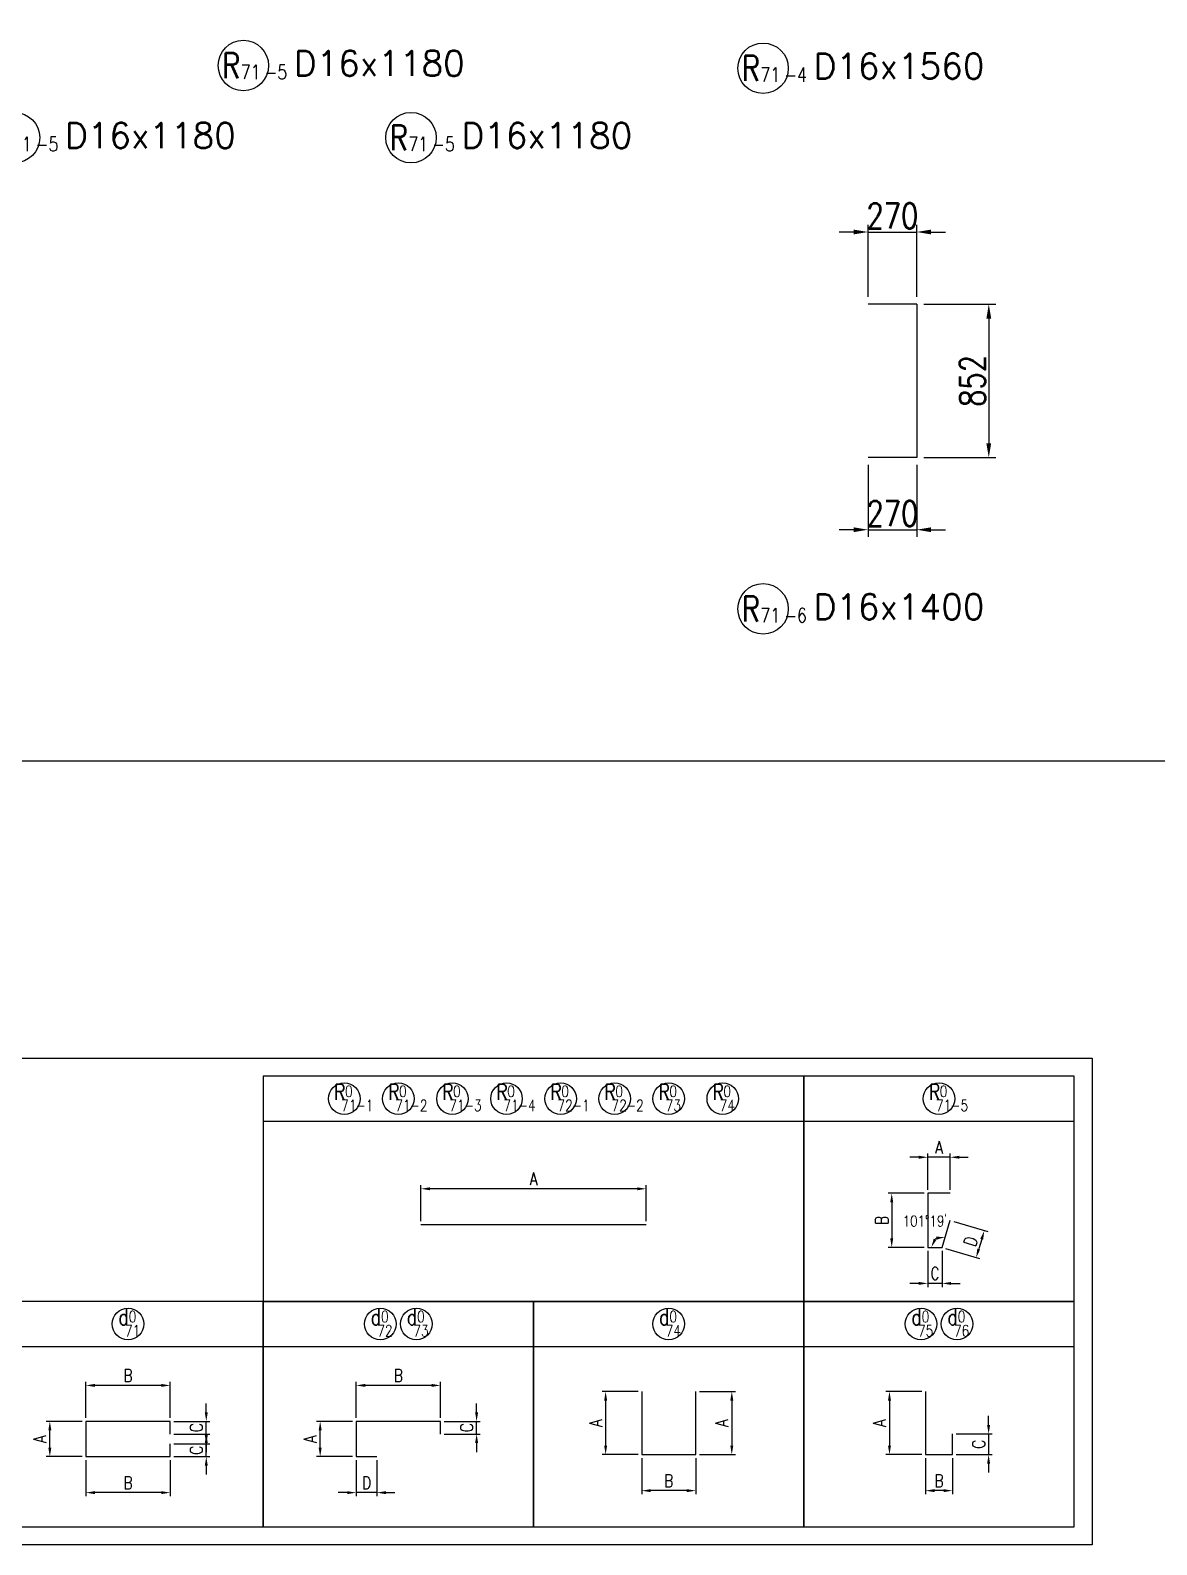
# Model space of a CAD drawing. Header units: millimetres. Extents: x -41433 to 131500, y -94900 to 39745.
# Drawn here: x 106308 to 112558, y 11900 to 20303 of the extents above; entities that cross this region are included whole.
import ezdxf
from ezdxf.enums import TextEntityAlignment as Align

# ---------------------------------------------------------------- set-up
doc = ezdxf.new("R2010")
doc.units = ezdxf.units.MM
doc.header["$LTSCALE"] = 160
doc.header["$MEASUREMENT"] = 0
doc.layers.get('DEFPOINTS').update_dxf_attribs({"color": 53, "linetype": 'CONTINUOUS'})
for name, color, linetype in [('DIM', 6, 'CONTINUOUS'), ('DIM-L', 6, 'CONTINUOUS'), ('TEKKIN-C', 3, 'CONTINUOUS'), ('TEKKIN-L', 2, 'CONTINUOUS'), ('TEKKIN-S', 3, 'CONTINUOUS'), ('TEXT', 4, 'CONTINUOUS'), ('TEXT-文字', 4, 'CONTINUOUS')]:
    doc.layers.add(name, color=color, linetype=linetype)
doc.styles.add('DIM-TEXT', font='ROMANS', dxfattribs={"width": 0.8, "bigfont": 'EXTFONT'})
doc.styles.add('MSゴシック', font='')
doc.styles.add('romans', font='romans.shx', dxfattribs={"bigfont": 'extfont.shx'})
doc.styles.get('MSゴシック').set_extended_font_data('MS Gothic')
doc.dimstyles.new('DIM20', dxfattribs={"dimscale": 20, "dimtxt": 3.5, "dimasz": 2.5, "dimexe": 1, "dimexo": 1, "dimgap": 1, "dimtad": 3, "dimdec": 1, "dimrnd": 1, "dimdsep": 46, "dimtxsty": 'DIM-TEXT', "dimcen": 0, "dimclrt": 4, "dimaunit": 1, "dimadec": 3, "dimazin": 2, "dimtfac": 1, "dimtdec": 1, "dimtix": 1, "dimtmove": 2, "dimatfit": 3, "dimfxl": 1, "dimtolj": 1, "dimtzin": 0, "dimlwd": -1, "dimlwe": -1, "dimarcsym": 0})
doc.dimstyles.new('DIM40', dxfattribs={"dimscale": 40, "dimtxt": 3.5, "dimasz": 2, "dimexe": 1, "dimexo": 1, "dimgap": 0.5, "dimtad": 1, "dimdec": 0, "dimzin": 9, "dimdsep": 46, "dimtxsty": 'DIM-TEXT', "dimcen": 0, "dimclrt": 4, "dimaunit": 1, "dimadec": 4, "dimazin": 0, "dimtfac": 1, "dimtdec": 0, "dimtix": 1, "dimtmove": 2, "dimatfit": 0, "dimfxl": 1, "dimlwd": -1, "dimlwe": -1, "dimarcsym": 0})

# ---------------------------------------------------------------- blocks, each defined once
blk = doc.blocks.new('加工図文字列（JR）')
at = {"layer": 'TEXT-文字', "color": 6}
blk.add_circle((0, 0), 3.5, dxfattribs=at)
at = {"layer": 'DEFPOINTS', "ltscale": 100, "style": 'MSゴシック'}
for tag, p in [('加工図_圧接鉄筋', (57.81, -4.14)), ('加工図_圧接個数', (62.62, -4.14)), ('加工図_加工形状', (68.3, -4.14)), ('加工図_施工分け2', (73.3, -4.14))]:
    blk.add_attdef(tag, text='', height=4, dxfattribs=at).set_placement(p, align=Align.BOTTOM_LEFT)
at = {"layer": 'TEXT-文字', "color": 4, "style": 'romans', "width": 0.8}
for tag, height, p in [('加工図_平均長', 3.5, (33.63, 3.03)), ('加工図_副記号', 2, (0.5, 0)), ('加工図_文字列', 3.5, (7, -2.5))]:
    blk.add_attdef(tag, text='', height=height, dxfattribs=at).set_placement(p, align=Align.BOTTOM_LEFT)
at = {"layer": 'TEXT-文字', "color": 4, "ltscale": 100, "style": 'romans', "width": 0.8}
blk.add_attdef('加工図_施工分け', text='', height=3.5, dxfattribs=at).set_placement((-5.5, 0), align=Align.MIDDLE_RIGHT)
at = {"layer": 'TEXT-文字', "color": 4, "style": 'romans', "width": 0.8}
blk.add_attdef('加工図_主記号', text='', height=3.5, dxfattribs=at).set_placement((-1.7, 0), align=Align.MIDDLE_CENTER)
for tag, p in [('加工図_番号', (1, -2.5)), ('加工図_枝番', (4.5, -2.5))]:
    blk.add_attdef(tag, text='', height=2, dxfattribs=at).set_placement(p, align=Align.BOTTOM_CENTER)
blk = doc.blocks.new('*D379')
at = {"layer": 'DEFPOINTS', "color": 0, "ltscale": 0.5, "transparency": 16777216}
for p in [(108475, 13875), (108475, 13675), (109725, 13675)]:
    blk.add_point(p, dxfattribs=at)
at = {"layer": 'DIM', "color": 0, "ltscale": 0.5, "transparency": 16777216}
for p, q in [((108475, 13695), (108475, 13895)), ((109675, 13875), (108525, 13875)), ((109725, 13695), (109725, 13895))]:
    blk.add_line(p, q, dxfattribs=at)
for points in [[(108525, 13883.3), (108525, 13866.7), (108475, 13875)], [(109675, 13883.3), (109675, 13866.7), (109725, 13875)]]:
    blk.add_solid(points, dxfattribs=at)
at = {"layer": 'DIM', "color": 4, "ltscale": 0.5, "transparency": 16777216, "insert": (109100, 13930), "char_height": 70, "attachment_point": 5, "style": 'DIM-TEXT'}
blk.add_mtext('\\A1;A', dxfattribs=at)
blk = doc.blocks.new('*D375')
at = {"layer": 'DEFPOINTS', "color": 0, "transparency": 16777216}
for p in [(111412.5, 13700), (111367.2, 13550), (111555.9, 13493)]:
    blk.add_point(p, dxfattribs=at)
at = {"layer": 'DIM', "color": 0, "transparency": 16777216}
for p, q in [((111431.6, 13694.2), (111620.3, 13637.3)), ((111386.4, 13544.2), (111575, 13487.3)), ((111586.7, 13595.2), (111570.3, 13540.9))]:
    blk.add_line(p, q, dxfattribs=at)
for points in [[(111578.8, 13597.6), (111594.7, 13592.8), (111601.2, 13643)], [(111562.4, 13543.3), (111578.3, 13538.5), (111555.9, 13493)]]:
    blk.add_solid(points, dxfattribs=at)
at = {"layer": 'DIM', "color": 4, "transparency": 16777216, "insert": (111525.9, 13583.9), "char_height": 70, "attachment_point": 5, "rotation": 73.20147, "style": 'DIM-TEXT'}
blk.add_mtext('\\A1;D', dxfattribs=at)
blk = doc.blocks.new('*D376')
at = {"layer": 'DEFPOINTS', "color": 0, "transparency": 16777216}
for p in [(111287.5, 13550), (111367.2, 13550), (111287.5, 13350)]:
    blk.add_point(p, dxfattribs=at)
at = {"layer": 'DIM', "color": 0, "transparency": 16777216}
for p, q in [((111287.5, 13530), (111287.5, 13330)), ((111367.2, 13530), (111367.2, 13330)), ((111237.5, 13350), (111187.5, 13350)), ((111367.2, 13350), (111287.5, 13350)), ((111417.2, 13350), (111467.2, 13350))]:
    blk.add_line(p, q, dxfattribs=at)
for points in [[(111237.5, 13358.3), (111237.5, 13341.7), (111287.5, 13350)], [(111417.2, 13358.3), (111417.2, 13341.7), (111367.2, 13350)]]:
    blk.add_solid(points, dxfattribs=at)
at = {"layer": 'DIM', "color": 4, "transparency": 16777216, "insert": (111327.4, 13405), "char_height": 70, "attachment_point": 5, "style": 'DIM-TEXT'}
blk.add_mtext('\\A1;C', dxfattribs=at)
blk = doc.blocks.new('*D377')
at = {"layer": 'DEFPOINTS', "color": 0, "transparency": 16777216}
for p in [(111287.5, 13850), (111087.5, 13550), (111287.5, 13550)]:
    blk.add_point(p, dxfattribs=at)
at = {"layer": 'DIM', "color": 0, "transparency": 16777216}
for p, q in [((111267.5, 13850), (111067.5, 13850)), ((111087.5, 13800), (111087.5, 13600)), ((111267.5, 13550), (111067.5, 13550))]:
    blk.add_line(p, q, dxfattribs=at)
for points in [[(111079.2, 13800), (111095.8, 13800), (111087.5, 13850)], [(111079.2, 13600), (111095.8, 13600), (111087.5, 13550)]]:
    blk.add_solid(points, dxfattribs=at)
at = {"layer": 'DIM', "color": 4, "transparency": 16777216, "insert": (111032.5, 13700), "char_height": 70, "attachment_point": 5, "rotation": 90, "style": 'DIM-TEXT'}
blk.add_mtext('\\A1;B', dxfattribs=at)
blk = doc.blocks.new('*D378')
at = {"layer": 'DEFPOINTS', "color": 0, "transparency": 16777216}
for p in [(111287.5, 14050), (111287.5, 13850), (111412.5, 13850)]:
    blk.add_point(p, dxfattribs=at)
at = {"layer": 'DIM', "color": 0, "transparency": 16777216}
for p, q in [((111237.5, 14050), (111187.5, 14050)), ((111287.5, 13870), (111287.5, 14070)), ((111412.5, 14050), (111287.5, 14050)), ((111412.5, 13870), (111412.5, 14070)), ((111462.5, 14050), (111512.5, 14050))]:
    blk.add_line(p, q, dxfattribs=at)
for points in [[(111237.5, 14058.3), (111237.5, 14041.7), (111287.5, 14050)], [(111462.5, 14058.3), (111462.5, 14041.7), (111412.5, 14050)]]:
    blk.add_solid(points, dxfattribs=at)
at = {"layer": 'DIM', "color": 4, "transparency": 16777216, "insert": (111350, 14105), "char_height": 70, "attachment_point": 5, "style": 'DIM-TEXT'}
blk.add_mtext('\\A1;A', dxfattribs=at)
blk = doc.blocks.new('*D477')
at = {"layer": 'DEFPOINTS', "color": 0, "transparency": 16777216}
for p in [(110956, 17932.1), (111226, 17932.1), (111226, 17532.1)]:
    blk.add_point(p, dxfattribs=at)
at = {"layer": 'DIM', "color": 0, "transparency": 16777216}
for p, q in [((110956, 17892.1), (110956, 17492.1)), ((111226, 17892.1), (111226, 17492.1)), ((110876, 17532.1), (110796, 17532.1)), ((110956, 17532.1), (111226, 17532.1)), ((111306, 17532.1), (111386, 17532.1))]:
    blk.add_line(p, q, dxfattribs=at)
for points in [[(110876, 17545.4), (110876, 17518.8), (110956, 17532.1)], [(111306, 17545.4), (111306, 17518.8), (111226, 17532.1)]]:
    blk.add_solid(points, dxfattribs=at)
at = {"layer": 'DIM', "color": 4, "transparency": 16777216, "insert": (111091, 17622.1), "char_height": 140, "attachment_point": 5, "style": 'DIM-TEXT'}
blk.add_mtext('270', dxfattribs=at)
blk = doc.blocks.new('*D478')
at = {"layer": 'DEFPOINTS', "color": 0, "transparency": 16777216}
for p in [(111226, 18784.1), (111226, 17932.1), (111626, 17932.1)]:
    blk.add_point(p, dxfattribs=at)
at = {"layer": 'DIM', "color": 0, "transparency": 16777216}
for p, q in [((111266, 18784.1), (111666, 18784.1)), ((111626, 18704.1), (111626, 18012.1)), ((111266, 17932.1), (111666, 17932.1))]:
    blk.add_line(p, q, dxfattribs=at)
for points in [[(111612.7, 18704.1), (111639.3, 18704.1), (111626, 18784.1)], [(111612.7, 18012.1), (111639.3, 18012.1), (111626, 17932.1)]]:
    blk.add_solid(points, dxfattribs=at)
at = {"layer": 'DIM', "color": 4, "transparency": 16777216, "insert": (111536, 18358.1), "char_height": 140, "attachment_point": 5, "rotation": 90, "style": 'DIM-TEXT'}
blk.add_mtext('852', dxfattribs=at)
blk = doc.blocks.new('*D480')
at = {"layer": 'DEFPOINTS', "color": 0, "transparency": 16777216}
for p in [(111226, 19184.1), (110956, 18784.1), (111226, 18784.1)]:
    blk.add_point(p, dxfattribs=at)
at = {"layer": 'DIM', "color": 0, "transparency": 16777216}
for p, q in [((110876, 19184.1), (110796, 19184.1)), ((110956, 18824.1), (110956, 19224.1)), ((110956, 19184.1), (111226, 19184.1)), ((111226, 18824.1), (111226, 19224.1)), ((111306, 19184.1), (111386, 19184.1))]:
    blk.add_line(p, q, dxfattribs=at)
for points in [[(110876, 19197.4), (110876, 19170.8), (110956, 19184.1)], [(111306, 19197.4), (111306, 19170.8), (111226, 19184.1)]]:
    blk.add_solid(points, dxfattribs=at)
at = {"layer": 'DIM', "color": 4, "transparency": 16777216, "insert": (111091, 19274.1), "char_height": 140, "attachment_point": 5, "style": 'DIM-TEXT'}
blk.add_mtext('270', dxfattribs=at)
blk = doc.blocks.new('*D497')
at = {"layer": 'DEFPOINTS', "color": 0, "ltscale": 0.5, "transparency": 16777216}
for p in [(106416, 12584), (106616, 12584), (106616, 12389)]:
    blk.add_point(p, dxfattribs=at)
at = {"layer": 'DIM', "color": 0, "ltscale": 0.5, "transparency": 16777216}
for p, q in [((106596, 12584), (106396, 12584)), ((106416, 12439), (106416, 12534)), ((106596, 12389), (106396, 12389))]:
    blk.add_line(p, q, dxfattribs=at)
for points in [[(106407.7, 12534), (106424.3, 12534), (106416, 12584)], [(106407.7, 12439), (106424.3, 12439), (106416, 12389)]]:
    blk.add_solid(points, dxfattribs=at)
at = {"layer": 'DIM', "color": 4, "ltscale": 0.5, "transparency": 16777216, "insert": (106361, 12486.5), "char_height": 70, "attachment_point": 5, "rotation": 90, "style": 'DIM-TEXT'}
blk.add_mtext('\\A1;A', dxfattribs=at)
blk = doc.blocks.new('*D498')
at = {"layer": 'DEFPOINTS', "color": 0, "ltscale": 0.5, "transparency": 16777216}
for p in [(106616, 12784), (106616, 12584), (107084, 12584)]:
    blk.add_point(p, dxfattribs=at)
at = {"layer": 'DIM', "color": 0, "ltscale": 0.5, "transparency": 16777216}
for p, q in [((106616, 12604), (106616, 12804)), ((107034, 12784), (106666, 12784)), ((107084, 12604), (107084, 12804))]:
    blk.add_line(p, q, dxfattribs=at)
for points in [[(106666, 12792.3), (106666, 12775.7), (106616, 12784)], [(107034, 12792.3), (107034, 12775.7), (107084, 12784)]]:
    blk.add_solid(points, dxfattribs=at)
at = {"layer": 'DIM', "color": 4, "ltscale": 0.5, "transparency": 16777216, "insert": (106850, 12839), "char_height": 70, "attachment_point": 5, "style": 'DIM-TEXT'}
blk.add_mtext('\\A1;B', dxfattribs=at)
blk = doc.blocks.new('*D499')
at = {"layer": 'DEFPOINTS', "color": 0, "ltscale": 0.5, "transparency": 16777216}
for p in [(106616, 12389), (107084, 12389), (106616, 12189)]:
    blk.add_point(p, dxfattribs=at)
at = {"layer": 'DIM', "color": 0, "ltscale": 0.5, "transparency": 16777216}
for p, q in [((106616, 12369), (106616, 12169)), ((107084, 12369), (107084, 12169)), ((107034, 12189), (106666, 12189))]:
    blk.add_line(p, q, dxfattribs=at)
for points in [[(106666, 12197.3), (106666, 12180.7), (106616, 12189)], [(107034, 12197.3), (107034, 12180.7), (107084, 12189)]]:
    blk.add_solid(points, dxfattribs=at)
at = {"layer": 'DIM', "color": 4, "ltscale": 0.5, "transparency": 16777216, "insert": (106850, 12244), "char_height": 70, "attachment_point": 5, "style": 'DIM-TEXT'}
blk.add_mtext('\\A1;B', dxfattribs=at)
blk = doc.blocks.new('*D500')
at = {"layer": 'DEFPOINTS', "color": 0, "ltscale": 0.5, "transparency": 16777216}
for p in [(107084, 12584), (107284, 12584), (107084, 12514)]:
    blk.add_point(p, dxfattribs=at)
at = {"layer": 'DIM', "color": 0, "ltscale": 0.5, "transparency": 16777216}
for p, q in [((107284, 12634), (107284, 12684)), ((107104, 12584), (107304, 12584)), ((107284, 12514), (107284, 12584)), ((107104, 12514), (107304, 12514)), ((107284, 12464), (107284, 12414))]:
    blk.add_line(p, q, dxfattribs=at)
for points in [[(107275.7, 12634), (107292.3, 12634), (107284, 12584)], [(107275.7, 12464), (107292.3, 12464), (107284, 12514)]]:
    blk.add_solid(points, dxfattribs=at)
at = {"layer": 'DIM', "color": 4, "ltscale": 0.5, "transparency": 16777216, "insert": (107229, 12549), "char_height": 70, "attachment_point": 5, "rotation": 90, "style": 'DIM-TEXT'}
blk.add_mtext('\\A1;C', dxfattribs=at)
blk = doc.blocks.new('*D501')
at = {"layer": 'DEFPOINTS', "color": 0, "ltscale": 0.5, "transparency": 16777216}
for p in [(107084, 12459), (107284, 12459), (107084, 12389)]:
    blk.add_point(p, dxfattribs=at)
at = {"layer": 'DIM', "color": 0, "ltscale": 0.5, "transparency": 16777216}
for p, q in [((107284, 12509), (107284, 12559)), ((107104, 12459), (107304, 12459)), ((107284, 12389), (107284, 12459)), ((107104, 12389), (107304, 12389)), ((107284, 12339), (107284, 12289))]:
    blk.add_line(p, q, dxfattribs=at)
for points in [[(107275.7, 12509), (107292.3, 12509), (107284, 12459)], [(107275.7, 12339), (107292.3, 12339), (107284, 12389)]]:
    blk.add_solid(points, dxfattribs=at)
at = {"layer": 'DIM', "color": 4, "ltscale": 0.5, "transparency": 16777216, "insert": (107229, 12424), "char_height": 70, "attachment_point": 5, "rotation": 90, "style": 'DIM-TEXT'}
blk.add_mtext('\\A1;C', dxfattribs=at)
blk = doc.blocks.new('*D630')
at = {"layer": 'DEFPOINTS', "color": 0, "transparency": 16777216}
for p in [(111412.5, 13700), (111287.2, 13550), (111318.4, 13584.9), (111367.2, 13550), (111367.2, 13550)]:
    blk.add_point(p, dxfattribs=at)
at = {"layer": 'DIM', "color": 0, "transparency": 16777216}
blk.add_arc((111367.2, 13550), 60, 122.45011, 130.75136, dxfattribs=at)
for points in [[(111335.6, 13592), (111320.5, 13598.9), (111307.2, 13550)], [(111333.9, 13608.9), (111336.2, 13592.4), (111384.6, 13607.4)]]:
    blk.add_solid(points, dxfattribs=at)
at = {"layer": 'DIM', "color": 4, "transparency": 16777216, "insert": (111270.7, 13695.8), "char_height": 60, "attachment_point": 5, "style": 'DIM-TEXT'}
blk.add_mtext('\\A1;101°19’', dxfattribs=at)
blk = doc.blocks.new('*D696')
at = {"layer": 'DEFPOINTS', "color": 0, "ltscale": 0.5, "transparency": 16777216}
for p in [(109700, 12400), (110000, 12400), (109700, 12200)]:
    blk.add_point(p, dxfattribs=at)
at = {"layer": 'DIM', "color": 0, "ltscale": 0.5, "transparency": 16777216}
for p, q in [((109700, 12380), (109700, 12180)), ((110000, 12380), (110000, 12180)), ((109950, 12200), (109750, 12200))]:
    blk.add_line(p, q, dxfattribs=at)
for points in [[(109750, 12208.3), (109750, 12191.7), (109700, 12200)], [(109950, 12208.3), (109950, 12191.7), (110000, 12200)]]:
    blk.add_solid(points, dxfattribs=at)
at = {"layer": 'DIM', "color": 4, "ltscale": 0.5, "transparency": 16777216, "insert": (109850, 12255), "char_height": 70, "attachment_point": 5, "style": 'DIM-TEXT'}
blk.add_mtext('\\A1;B', dxfattribs=at)
blk = doc.blocks.new('*D697')
at = {"layer": 'DEFPOINTS', "color": 0, "ltscale": 0.5, "transparency": 16777216}
for p in [(109700, 12750), (109500, 12400), (109700, 12400)]:
    blk.add_point(p, dxfattribs=at)
at = {"layer": 'DIM', "color": 0, "ltscale": 0.5, "transparency": 16777216}
for p, q in [((109680, 12750), (109480, 12750)), ((109500, 12700), (109500, 12450)), ((109680, 12400), (109480, 12400))]:
    blk.add_line(p, q, dxfattribs=at)
for points in [[(109491.7, 12700), (109508.3, 12700), (109500, 12750)], [(109491.7, 12450), (109508.3, 12450), (109500, 12400)]]:
    blk.add_solid(points, dxfattribs=at)
at = {"layer": 'DIM', "color": 4, "ltscale": 0.5, "transparency": 16777216, "insert": (109445, 12575), "char_height": 70, "attachment_point": 5, "rotation": 90, "style": 'DIM-TEXT'}
blk.add_mtext('\\A1;A', dxfattribs=at)
blk = doc.blocks.new('*D698')
at = {"layer": 'DEFPOINTS', "color": 0, "ltscale": 0.5, "transparency": 16777216}
for p in [(110000, 12750), (110000, 12400), (110200, 12400)]:
    blk.add_point(p, dxfattribs=at)
at = {"layer": 'DIM', "color": 0, "ltscale": 0.5, "transparency": 16777216}
for p, q in [((110020, 12750), (110220, 12750)), ((110200, 12700), (110200, 12450)), ((110020, 12400), (110220, 12400))]:
    blk.add_line(p, q, dxfattribs=at)
for points in [[(110191.7, 12700), (110208.3, 12700), (110200, 12750)], [(110191.7, 12450), (110208.3, 12450), (110200, 12400)]]:
    blk.add_solid(points, dxfattribs=at)
at = {"layer": 'DIM', "color": 4, "ltscale": 0.5, "transparency": 16777216, "insert": (110145, 12575), "char_height": 70, "attachment_point": 5, "rotation": 90, "style": 'DIM-TEXT'}
blk.add_mtext('\\A1;A', dxfattribs=at)
blk = doc.blocks.new('*D699')
at = {"layer": 'DEFPOINTS', "color": 0, "ltscale": 0.5, "transparency": 16777216}
for p in [(111275, 12400), (111425, 12400), (111275, 12200)]:
    blk.add_point(p, dxfattribs=at)
at = {"layer": 'DIM', "color": 0, "ltscale": 0.5, "transparency": 16777216}
for p, q in [((111275, 12380), (111275, 12180)), ((111425, 12380), (111425, 12180)), ((111375, 12200), (111325, 12200))]:
    blk.add_line(p, q, dxfattribs=at)
for points in [[(111325, 12208.3), (111325, 12191.7), (111275, 12200)], [(111375, 12208.3), (111375, 12191.7), (111425, 12200)]]:
    blk.add_solid(points, dxfattribs=at)
at = {"layer": 'DIM', "color": 4, "ltscale": 0.5, "transparency": 16777216, "insert": (111350, 12255), "char_height": 70, "attachment_point": 5, "style": 'DIM-TEXT'}
blk.add_mtext('\\A1;B', dxfattribs=at)
blk = doc.blocks.new('*D700')
at = {"layer": 'DEFPOINTS', "color": 0, "ltscale": 0.5, "transparency": 16777216}
for p in [(111275, 12750), (111075, 12400), (111275, 12400)]:
    blk.add_point(p, dxfattribs=at)
at = {"layer": 'DIM', "color": 0, "ltscale": 0.5, "transparency": 16777216}
for p, q in [((111255, 12750), (111055, 12750)), ((111075, 12700), (111075, 12450)), ((111255, 12400), (111055, 12400))]:
    blk.add_line(p, q, dxfattribs=at)
for points in [[(111066.7, 12700), (111083.3, 12700), (111075, 12750)], [(111066.7, 12450), (111083.3, 12450), (111075, 12400)]]:
    blk.add_solid(points, dxfattribs=at)
at = {"layer": 'DIM', "color": 4, "ltscale": 0.5, "transparency": 16777216, "insert": (111020, 12575), "char_height": 70, "attachment_point": 5, "rotation": 90, "style": 'DIM-TEXT'}
blk.add_mtext('\\A1;A', dxfattribs=at)
blk = doc.blocks.new('*D701')
at = {"layer": 'DEFPOINTS', "color": 0, "ltscale": 0.5, "transparency": 16777216}
for p in [(111425, 12514.8), (111425, 12400), (111625, 12400)]:
    blk.add_point(p, dxfattribs=at)
at = {"layer": 'DIM', "color": 0, "ltscale": 0.5, "transparency": 16777216}
for p, q in [((111625, 12564.8), (111625, 12614.8)), ((111445, 12514.8), (111645, 12514.8)), ((111625, 12514.8), (111625, 12400)), ((111445, 12400), (111645, 12400)), ((111625, 12350), (111625, 12300))]:
    blk.add_line(p, q, dxfattribs=at)
for points in [[(111616.7, 12564.8), (111633.3, 12564.8), (111625, 12514.8)], [(111616.7, 12350), (111633.3, 12350), (111625, 12400)]]:
    blk.add_solid(points, dxfattribs=at)
at = {"layer": 'DIM', "color": 4, "ltscale": 0.5, "transparency": 16777216, "insert": (111570, 12457.4), "char_height": 70, "attachment_point": 5, "rotation": 90, "style": 'DIM-TEXT'}
blk.add_mtext('\\A1;C', dxfattribs=at)
blk = doc.blocks.new('*D702')
at = {"layer": 'DEFPOINTS', "color": 0, "ltscale": 0.5, "transparency": 16777216}
for p in [(107916, 12584), (108116, 12584), (108116, 12389)]:
    blk.add_point(p, dxfattribs=at)
at = {"layer": 'DIM', "color": 0, "ltscale": 0.5, "transparency": 16777216}
for p, q in [((108096, 12584), (107896, 12584)), ((107916, 12439), (107916, 12534)), ((108096, 12389), (107896, 12389))]:
    blk.add_line(p, q, dxfattribs=at)
for points in [[(107907.7, 12534), (107924.3, 12534), (107916, 12584)], [(107907.7, 12439), (107924.3, 12439), (107916, 12389)]]:
    blk.add_solid(points, dxfattribs=at)
at = {"layer": 'DIM', "color": 4, "ltscale": 0.5, "transparency": 16777216, "insert": (107861, 12486.5), "char_height": 70, "attachment_point": 5, "rotation": 90, "style": 'DIM-TEXT'}
blk.add_mtext('\\A1;A', dxfattribs=at)
blk = doc.blocks.new('*D703')
at = {"layer": 'DEFPOINTS', "color": 0, "ltscale": 0.5, "transparency": 16777216}
for p in [(108116, 12784), (108116, 12584), (108584, 12584)]:
    blk.add_point(p, dxfattribs=at)
at = {"layer": 'DIM', "color": 0, "ltscale": 0.5, "transparency": 16777216}
for p, q in [((108116, 12604), (108116, 12804)), ((108534, 12784), (108166, 12784)), ((108584, 12604), (108584, 12804))]:
    blk.add_line(p, q, dxfattribs=at)
for points in [[(108166, 12792.3), (108166, 12775.7), (108116, 12784)], [(108534, 12792.3), (108534, 12775.7), (108584, 12784)]]:
    blk.add_solid(points, dxfattribs=at)
at = {"layer": 'DIM', "color": 4, "ltscale": 0.5, "transparency": 16777216, "insert": (108350, 12839), "char_height": 70, "attachment_point": 5, "style": 'DIM-TEXT'}
blk.add_mtext('\\A1;B', dxfattribs=at)
blk = doc.blocks.new('*D704')
at = {"layer": 'DEFPOINTS', "color": 0, "ltscale": 0.5, "transparency": 16777216}
for p in [(108116, 12389), (108230.8, 12389), (108116, 12189)]:
    blk.add_point(p, dxfattribs=at)
at = {"layer": 'DIM', "color": 0, "ltscale": 0.5, "transparency": 16777216}
for p, q in [((108116, 12369), (108116, 12169)), ((108230.8, 12369), (108230.8, 12169)), ((108066, 12189), (108016, 12189)), ((108230.8, 12189), (108116, 12189)), ((108280.8, 12189), (108330.8, 12189))]:
    blk.add_line(p, q, dxfattribs=at)
for points in [[(108066, 12197.3), (108066, 12180.7), (108116, 12189)], [(108280.8, 12197.3), (108280.8, 12180.7), (108230.8, 12189)]]:
    blk.add_solid(points, dxfattribs=at)
at = {"layer": 'DIM', "color": 4, "ltscale": 0.5, "transparency": 16777216, "insert": (108173.4, 12244), "char_height": 70, "attachment_point": 5, "style": 'DIM-TEXT'}
blk.add_mtext('\\A1;D', dxfattribs=at)
blk = doc.blocks.new('*D705')
at = {"layer": 'DEFPOINTS', "color": 0, "ltscale": 0.5, "transparency": 16777216}
for p in [(108584, 12584), (108784, 12584), (108584, 12514)]:
    blk.add_point(p, dxfattribs=at)
at = {"layer": 'DIM', "color": 0, "ltscale": 0.5, "transparency": 16777216}
for p, q in [((108784, 12634), (108784, 12684)), ((108604, 12584), (108804, 12584)), ((108784, 12514), (108784, 12584)), ((108604, 12514), (108804, 12514)), ((108784, 12464), (108784, 12414))]:
    blk.add_line(p, q, dxfattribs=at)
for points in [[(108775.7, 12634), (108792.3, 12634), (108784, 12584)], [(108775.7, 12464), (108792.3, 12464), (108784, 12514)]]:
    blk.add_solid(points, dxfattribs=at)
at = {"layer": 'DIM', "color": 4, "ltscale": 0.5, "transparency": 16777216, "insert": (108729, 12549), "char_height": 70, "attachment_point": 5, "rotation": 90, "style": 'DIM-TEXT'}
blk.add_mtext('\\A1;C', dxfattribs=at)

msp = doc.modelspace()

# ---------------------------------------------------------------- linework, layer by layer
at = {"layer": 'DEFPOINTS', "flags": 128}
msp.add_lwpolyline([(100000, 16250), (125115.53, 16250), (125115.53, 30708.35), (100000, 30708.35)], close=True, dxfattribs=at)
at = {"layer": 'DEFPOINTS', "ltscale": 0.5, "flags": 128}
msp.add_lwpolyline([(112200, 14600), (112200, 11900), (100000, 11900), (100000, 14600)], close=True, dxfattribs=at)
at = {"layer": 'DIM-L', "ltscale": 0.5}
for p, q in [((107600, 14250), (110600, 14250)), ((110600, 14250), (112100, 14250)), ((106100, 13000), (107600, 13000)), ((107600, 13000), (109100, 13000)), ((109100, 13000), (110600, 13000)), ((110600, 13000), (112100, 13000))]:
    msp.add_line(p, q, dxfattribs=at)
at = {"layer": 'DIM-L', "ltscale": 0.5, "flags": 128}
for points in [[(110600, 13250), (110600, 14500), (107600, 14500), (107600, 13250)], [(112100, 13250), (112100, 14500), (110600, 14500), (110600, 13250)], [(107600, 12000), (107600, 13250), (106100, 13250), (106100, 12000)], [(109100, 12000), (109100, 13250), (107600, 13250), (107600, 12000)], [(110600, 12000), (110600, 13250), (109100, 13250), (109100, 12000)], [(112100, 12000), (112100, 13250), (110600, 13250), (110600, 12000)]]:
    msp.add_lwpolyline(points, close=True, dxfattribs=at)
at = {"layer": 'DIM-L', "ltscale": 0.5}
for centre in [(108050, 14375), (108350, 14375), (108650, 14375), (108950, 14375), (109250, 14375), (109550, 14375), (109850, 14375), (110150, 14375), (111350, 14375), (106850, 13125), (108250, 13125), (108450, 13125), (109850, 13125), (111250, 13125), (111450, 13125)]:
    msp.add_circle(centre, 87.5, dxfattribs=at)
at = {"layer": 'TEKKIN-C', "ltscale": 0.5}
for p, q in [((111412.5, 13850), (111287.5, 13850)), ((111287.5, 13850), (111287.5, 13550)), ((111367.22, 13550), (111412.5, 13700)), ((109725, 13675), (108475, 13675)), ((111287.5, 13550), (111367.22, 13550))]:
    msp.add_line(p, q, dxfattribs=at)
at = {"layer": 'TEKKIN-C', "ltscale": 0.8}
for p, q in [((107084, 12514), (107084, 12584)), ((108584, 12514), (108584, 12584)), ((107084, 12389), (107084, 12459))]:
    msp.add_line(p, q, dxfattribs=at)
at = {"layer": 'TEKKIN-L', "ltscale": 0.8}
for p, q in [((111226, 18784.09), (110956, 18784.09)), ((111226, 18784.09), (111226, 17932.09)), ((111226, 17932.09), (110956, 17932.09))]:
    msp.add_line(p, q, dxfattribs=at)
at = {"layer": 'TEKKIN-S', "ltscale": 0.5}
for p, q in [((109700, 12750), (109700, 12400)), ((110000, 12400), (110000, 12750)), ((111275, 12750), (111275, 12400)), ((107084, 12584), (106616, 12584)), ((106616, 12584), (106616, 12389)), ((108584, 12584), (108116, 12584)), ((108116, 12584), (108116, 12389)), ((111425, 12400), (111425, 12514.75)), ((106616, 12389), (107084, 12389)), ((108116, 12389), (108230.75, 12389)), ((109700, 12400), (110000, 12400)), ((111275, 12400), (111425, 12400))]:
    msp.add_line(p, q, dxfattribs=at)

# ---------------------------------------------------------------- block references
at = {"layer": 'DIM-L', "ltscale": 0.8}
ref = msp.add_blockref('加工図文字列（JR）', (107490, 20107.8), dxfattribs=dict(at, xscale=40, yscale=40, zscale=40))
ref.add_attrib('加工図_主記号', 'R', dxfattribs={"layer": 'TEXT', "height": 140, "style": 'romans', "width": 0.8}).set_placement((107422, 20107.8), align=Align.MIDDLE_CENTER)
ref.add_attrib('加工図_番号', '71', dxfattribs={"layer": 'TEXT', "height": 80, "style": 'romans', "width": 0.8}).set_placement((107530, 20007.8), align=Align.BOTTOM_CENTER)
ref.add_attrib('加工図_枝番', '-5', dxfattribs={"layer": 'TEXT', "height": 80, "style": 'romans', "width": 0.8}).set_placement((107670, 20007.8), align=Align.BOTTOM_CENTER)
ref.add_attrib('加工図_文字列', 'D16x1180', dxfattribs={"layer": 'TEXT', "height": 140, "style": 'romans'}).set_placement((107770, 20007.8), align=Align.BOTTOM_LEFT)
ref = msp.add_blockref('加工図文字列（JR）', (110373.69, 20092.8), dxfattribs=dict(at, xscale=40, yscale=40, zscale=40))
ref.add_attrib('加工図_主記号', 'R', dxfattribs={"layer": 'TEXT', "height": 140, "style": 'romans', "width": 0.8}).set_placement((110305.69, 20092.8), align=Align.MIDDLE_CENTER)
ref.add_attrib('加工図_番号', '71', dxfattribs={"layer": 'TEXT', "height": 80, "style": 'romans', "width": 0.8}).set_placement((110413.69, 19992.8), align=Align.BOTTOM_CENTER)
ref.add_attrib('加工図_枝番', '-4', dxfattribs={"layer": 'TEXT', "height": 80, "style": 'romans', "width": 0.8}).set_placement((110553.69, 19992.8), align=Align.BOTTOM_CENTER)
ref.add_attrib('加工図_文字列', 'D16x1560', dxfattribs={"layer": 'TEXT', "height": 140, "style": 'romans'}).set_placement((110653.69, 19992.8), align=Align.BOTTOM_LEFT)
ref = msp.add_blockref('加工図文字列（JR）', (106220, 19707.8), dxfattribs=dict(at, xscale=40, yscale=40, zscale=40))
ref.add_attrib('加工図_主記号', 'R', dxfattribs={"layer": 'TEXT', "height": 140, "style": 'romans', "width": 0.8}).set_placement((106152, 19707.8), align=Align.MIDDLE_CENTER)
ref.add_attrib('加工図_番号', '71', dxfattribs={"layer": 'TEXT', "height": 80, "style": 'romans', "width": 0.8}).set_placement((106260, 19607.8), align=Align.BOTTOM_CENTER)
ref.add_attrib('加工図_枝番', '-5', dxfattribs={"layer": 'TEXT', "height": 80, "style": 'romans', "width": 0.8}).set_placement((106400, 19607.8), align=Align.BOTTOM_CENTER)
ref.add_attrib('加工図_文字列', 'D16x1180', dxfattribs={"layer": 'TEXT', "height": 140, "style": 'romans'}).set_placement((106500, 19607.8), align=Align.BOTTOM_LEFT)
ref = msp.add_blockref('加工図文字列（JR）', (108420, 19707.8), dxfattribs=dict(at, xscale=40, yscale=40, zscale=40))
ref.add_attrib('加工図_主記号', 'R', dxfattribs={"layer": 'TEXT', "height": 140, "style": 'romans', "width": 0.8}).set_placement((108352, 19707.8), align=Align.MIDDLE_CENTER)
ref.add_attrib('加工図_番号', '71', dxfattribs={"layer": 'TEXT', "height": 80, "style": 'romans', "width": 0.8}).set_placement((108460, 19607.8), align=Align.BOTTOM_CENTER)
ref.add_attrib('加工図_枝番', '-5', dxfattribs={"layer": 'TEXT', "height": 80, "style": 'romans', "width": 0.8}).set_placement((108600, 19607.8), align=Align.BOTTOM_CENTER)
ref.add_attrib('加工図_文字列', 'D16x1180', dxfattribs={"layer": 'TEXT', "height": 140, "style": 'romans'}).set_placement((108700, 19607.8), align=Align.BOTTOM_LEFT)
ref = msp.add_blockref('加工図文字列（JR）', (110373.69, 17092.8), dxfattribs=dict(at, xscale=40, yscale=40, zscale=40))
ref.add_attrib('加工図_主記号', 'R', dxfattribs={"layer": 'TEXT', "height": 140, "style": 'romans', "width": 0.8}).set_placement((110305.69, 17092.8), align=Align.MIDDLE_CENTER)
ref.add_attrib('加工図_番号', '71', dxfattribs={"layer": 'TEXT', "height": 80, "style": 'romans', "width": 0.8}).set_placement((110413.69, 16992.8), align=Align.BOTTOM_CENTER)
ref.add_attrib('加工図_枝番', '-6', dxfattribs={"layer": 'TEXT', "height": 80, "style": 'romans', "width": 0.8}).set_placement((110553.69, 16992.8), align=Align.BOTTOM_CENTER)
ref.add_attrib('加工図_文字列', 'D16x1400', dxfattribs={"layer": 'TEXT', "height": 140, "style": 'romans'}).set_placement((110653.69, 16992.8), align=Align.BOTTOM_LEFT)

# ---------------------------------------------------------------- texts
at = {"layer": 'DEFPOINTS', "ltscale": 0.5, "style": 'romans', "width": 0.8}
for p in [(108075, 14415.63), (108375, 14415.63), (108675, 14415.63), (108975, 14415.63), (109275, 14415.63), (109575, 14415.63), (109875, 14415.63), (110175, 14415.63), (111375, 14415.63), (106875, 13165.63), (108275, 13165.63), (108475, 13165.63), (109875, 13165.63), (111275, 13165.63), (111475, 13165.63)]:
    msp.add_text('0', height=62.5, rotation=0.000107, dxfattribs=at).set_placement(p, align=Align.MIDDLE)
at = {"layer": 'TEXT', "ltscale": 0.5, "style": 'romans', "width": 0.8}
for s, height, p in [('R', 87.5, (108025, 14412.5)), ('R', 87.5, (108325, 14412.5)), ('R', 87.5, (108625, 14412.5)), ('R', 87.5, (108925, 14412.5)), ('R', 87.5, (109225, 14412.5)), ('R', 87.5, (109525, 14412.5)), ('R', 87.5, (109825, 14412.5)), ('R', 87.5, (110125, 14412.5)), ('R', 87.5, (111325, 14412.5)), ('71', 62.5, (108075, 14337.5)), ('71', 62.5, (108375, 14337.5)), ('71', 62.5, (108675, 14337.5)), ('71', 62.5, (108975, 14337.5)), ('72', 62.5, (109275, 14337.5)), ('72', 62.5, (109575, 14337.5)), ('73', 62.5, (109875, 14337.5)), ('74', 62.5, (110175, 14337.5)), ('71', 62.5, (111375, 14337.5)), ('d', 87.5, (106825, 13162.5)), ('d', 87.5, (108225, 13162.5)), ('d', 87.5, (108425, 13162.5)), ('d', 87.5, (109825, 13162.5)), ('d', 87.5, (111225, 13162.5)), ('d', 87.5, (111425, 13162.5)), ('71', 62.5, (106875, 13087.5)), ('72', 62.5, (108275, 13087.5)), ('73', 62.5, (108475, 13087.5)), ('74', 62.5, (109875, 13087.5)), ('75', 62.5, (111275, 13087.5)), ('76', 62.5, (111475, 13087.5))]:
    msp.add_text(s, height=height, rotation=0.000107, dxfattribs=at).set_placement(p, align=Align.MIDDLE)
at = {"layer": 'TEXT', "style": 'romans', "width": 0.8}
for s, p in [('-1', (108162.5, 14337.5)), ('-2', (108462.5, 14337.5)), ('-3', (108762.5, 14337.5)), ('-4', (109062.5, 14337.5)), ('-1', (109362.5, 14337.5)), ('-2', (109662.5, 14337.5)), ('-5', (111462.5, 14337.5))]:
    msp.add_text(s, height=62.5, rotation=0.000107, dxfattribs=at).set_placement(p, align=Align.MIDDLE)

# ---------------------------------------------------------------- dimensions: what is measured, and where the dimension line sits
at = {"layer": 'DIM'}
for p1, p2, distance, picture, middle in [((110956, 18784.09), (111226, 18784.09), 400, '*D480', (111091, 19274.09)), ((111226, 18784.09), (111226, 17932.09), 400, '*D478', (111536, 18358.09)), ((110956, 17932.09), (111226, 17932.09), -400, '*D477', (111091, 17622.09))]:
    dim = msp.add_aligned_dim(p1=p1, p2=p2, distance=distance, dimstyle='DIM40', dxfattribs=at)
    dim.commit()
    dim.dimension.update_dxf_attribs({"geometry": picture, "text_midpoint": middle})
for p1, p2, distance, text, picture, middle in [((111412.5, 13850), (111287.5, 13850), -200, 'A', '*D378', (111350, 14105)), ((111287.5, 13850), (111287.5, 13550), -200, 'B', '*D377', (111032.5, 13700)), ((111412.5, 13700), (111367.22, 13550), 197.09, 'D', '*D375', (111525.88, 13583.94)), ((111367.22, 13550), (111287.5, 13550), 200, 'C', '*D376', (111327.36, 13405))]:
    dim = msp.add_aligned_dim(p1=p1, p2=p2, distance=distance, text=text, dimstyle='DIM20', dxfattribs=at)
    dim.commit()
    dim.dimension.update_dxf_attribs({"geometry": picture, "text_midpoint": middle})
at = {"layer": 'DIM', "ltscale": 0.5}
for p1, p2, distance, text, picture, middle in [((109725, 13675), (108475, 13675), -200, 'A', '*D379', (109100, 13930)), ((107084, 12584), (106616, 12584), -200, 'B', '*D498', (106850, 12839)), ((108584, 12584), (108116, 12584), -200, 'B', '*D703', (108350, 12839)), ((109700, 12750), (109700, 12400), -200, 'A', '*D697', (109445, 12575)), ((110000, 12750), (110000, 12400), 200, 'A', '*D698', (110145, 12575)), ((111275, 12750), (111275, 12400), -200, 'A', '*D700', (111020, 12575)), ((107084, 12514), (107084, 12584), -200, 'C', '*D500', (107229, 12549)), ((108584, 12514), (108584, 12584), -200, 'C', '*D705', (108729, 12549)), ((111425, 12514.75), (111425, 12400), 200, 'C', '*D701', (111570, 12457.38)), ((106616, 12389), (106616, 12584), 200, 'A', '*D497', (106361, 12486.5)), ((107084, 12389), (107084, 12459), -200, 'C', '*D501', (107229, 12424)), ((108116, 12389), (108116, 12584), 200, 'A', '*D702', (107861, 12486.5)), ((107084, 12389), (106616, 12389), 200, 'B', '*D499', (106850, 12244)), ((108230.75, 12389), (108116, 12389), 200, 'D', '*D704', (108173.38, 12244)), ((110000, 12400), (109700, 12400), 200, 'B', '*D696', (109850, 12255)), ((111425, 12400), (111275, 12400), 200, 'B', '*D699', (111350, 12255))]:
    dim = msp.add_aligned_dim(p1=p1, p2=p2, distance=distance, text=text, dimstyle='DIM20', dxfattribs=at)
    dim.commit()
    dim.dimension.update_dxf_attribs({"geometry": picture, "text_midpoint": middle})
at = {"layer": 'DIM'}
dim = msp.add_angular_dim_2l(base=(111318.43, 13584.93), line1=((111367.22, 13550), (111287.22, 13550)), line2=((111412.5, 13700), (111367.22, 13550)), text='101°19’', dimstyle='DIM20', override={"dimtxt": 3, "dimgap": 0, "dimadec": 1, "dimtmove": 1}, dxfattribs=at)
dim.commit()
dim.dimension.update_dxf_attribs({"geometry": '*D630', "text_midpoint": (111321.34, 13619.33), "dimtype": 162})

doc.saveas('drawing.dxf')
